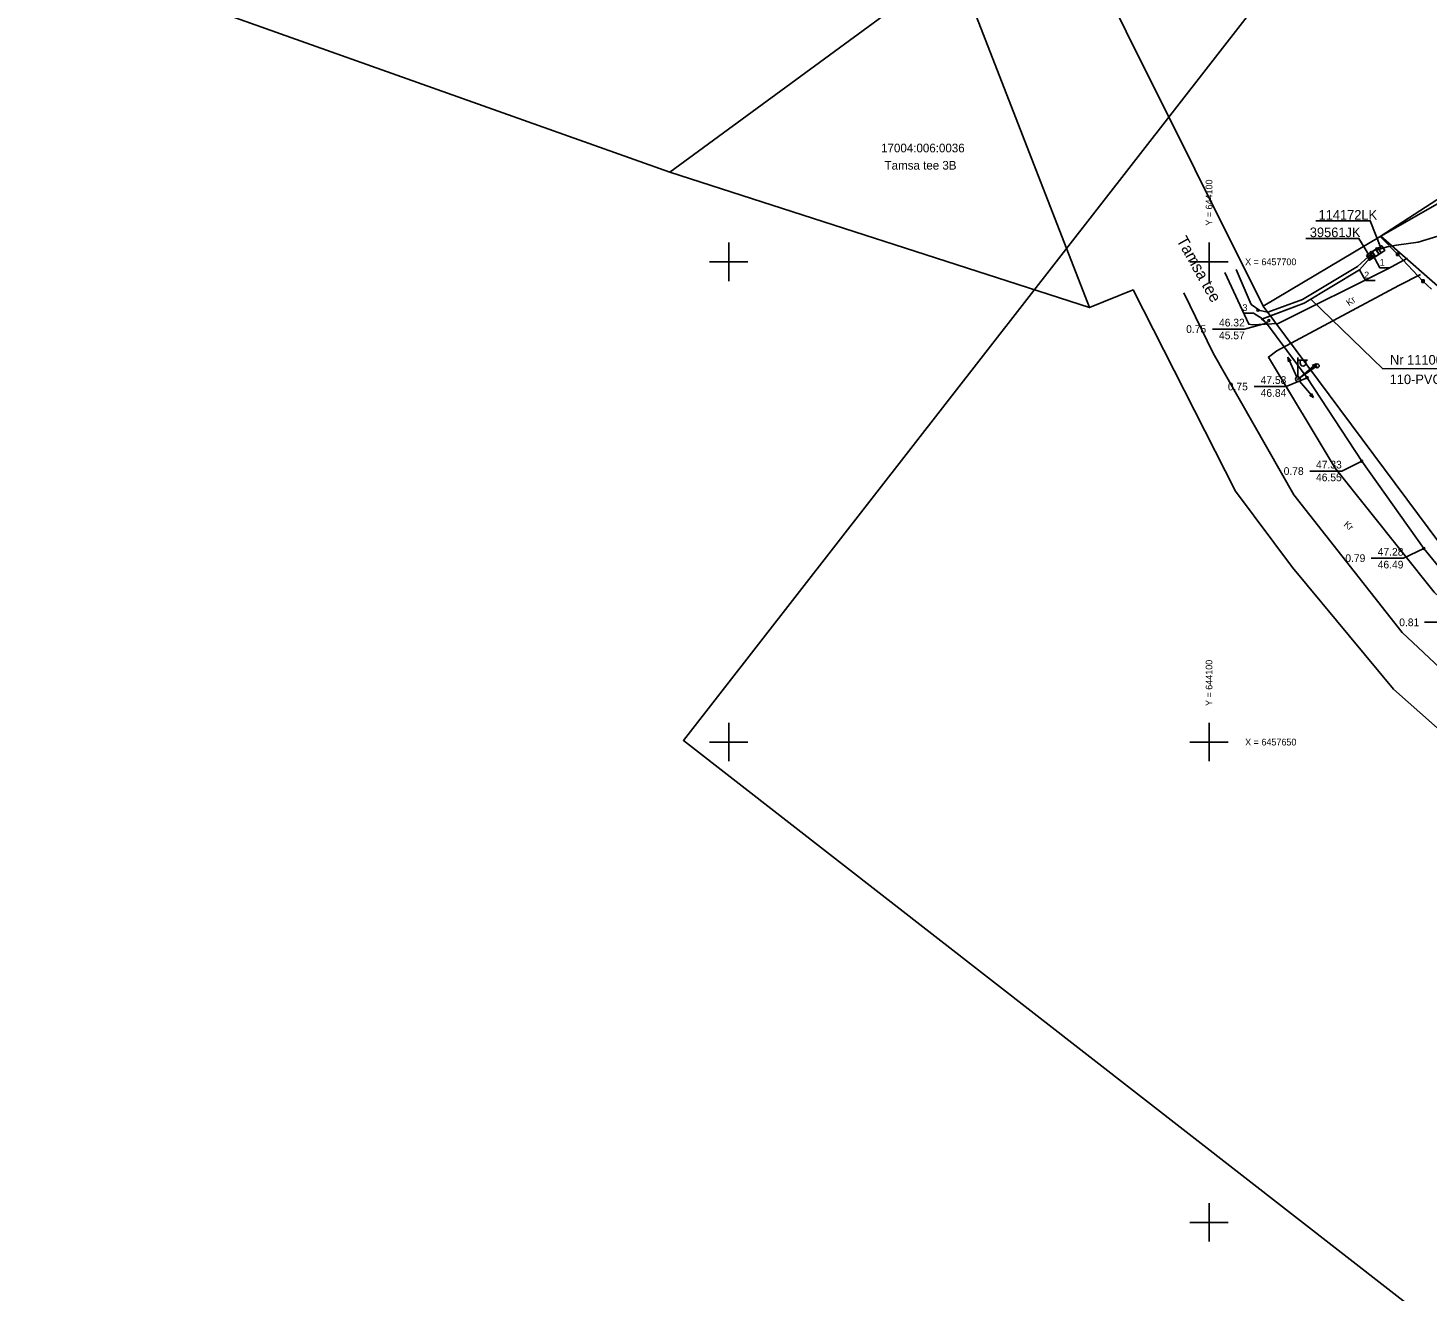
# Model space of a CAD drawing. Extents: x 643977 to 644381, y 6457457 to 6457867.
# Drawn here: x 643977.1 to 644122.8, y 6457592.9 to 6457724.3 of the extents above; entities that cross this region are included whole.
import ezdxf

# ---------------------------------------------------------------- set-up
doc = ezdxf.new("R2010")
doc.units = 0
for name, color, linetype in [('ABIJOONIS', 7, 'Continuous'), ('AED', 7, 'Continuous'), ('MOOTMPUNKT', 7, 'Continuous'), ('MPKAABEL', 7, 'Continuous'), ('MPOHULIIN', 7, 'Continuous'), ('PIIR', 7, 'Continuous'), ('POST', 7, 'Continuous'), ('TEE', 7, 'Continuous'), ('VORK', 7, 'Continuous'), ('VORMISTUS', 7, 'Continuous')]:
    doc.layers.add(name, color=color, linetype=linetype)

msp = doc.modelspace()

# ---------------------------------------------------------------- linework, layer by layer
at = {"layer": 'ABIJOONIS'}
for points in [[(644117.04, 6457700.73), (644117.77, 6457699.38), (644118.77, 6457699.38)], [(644115.67, 6457699.15), (644116.3, 6457698.05), (644117.3, 6457698.05)], [(644105.57, 6457694.06), (644104.63, 6457694.64), (644103.63, 6457694.64)]]:
    msp.add_lwpolyline(points, dxfattribs=at)
at = {"layer": 'AED'}
for p, q in [((644119.52, 6457700.9), (644119.52, 6457700.65)), ((644119.52, 6457700.9), (644119.77, 6457700.9)), ((644119.77, 6457700.9), (644119.77, 6457700.65)), ((644119.52, 6457700.65), (644119.77, 6457700.65)), ((644122.15, 6457698.11), (644122.15, 6457697.86)), ((644122.15, 6457698.11), (644122.4, 6457698.11)), ((644122.15, 6457697.86), (644122.4, 6457697.86)), ((644122.4, 6457698.11), (644122.4, 6457697.86))]:
    msp.add_line(p, q, dxfattribs=at)
msp.add_lwpolyline([(644130.68, 6457710.97), (644117.82, 6457702.64), (644119.64, 6457700.77), (644122.27, 6457697.99), (644123.17, 6457697.16)], dxfattribs=at)
at = {"layer": 'MOOTMPUNKT'}
for centre in [(644116.88, 6457700.98), (644117.48, 6457701.36), (644116.66, 6457700.53), (644116.86, 6457700.52), (644105.08, 6457694.98), (644105.98, 6457693.61), (644106.23, 6457693.88), (644110.22, 6457687.94), (644115.89, 6457679.24), (644122.37, 6457670.16)]:
    msp.add_circle(centre, 0.1, dxfattribs=at)
at = {"layer": 'MPKAABEL'}
for points in [[(644117.56, 6457701.26), (644118.53, 6457701.57), (644119.51, 6457701.72), (644121.77, 6457702.04), (644126.68, 6457703.53), (644132.24, 6457703.6), (644137.78, 6457703.72), (644141.28, 6457703.01), (644143.77, 6457703.42), (644146.25, 6457704.61), (644147.33, 6457704.32), (644148.9, 6457702.67)], [(644116.98, 6457700.9), (644115.46, 6457699.5), (644109.74, 6457696.08), (644106.12, 6457694.75), (644105.28, 6457694.93), (644104.37, 6457695.56), (644102.81, 6457699.21)], [(644170.75, 6457632.71), (644170.64, 6457632.25), (644170.59, 6457631.82), (644170.29, 6457631.6), (644170.08, 6457631.62), (644162.86, 6457636.99), (644154.53, 6457643.4), (644152.81, 6457644.9), (644145.85, 6457649.47), (644136.59, 6457656.84), (644127.81, 6457663.51), (644122.37, 6457670.16), (644115.89, 6457679.24), (644110.22, 6457687.94), (644105.98, 6457693.61), (644105.49, 6457694.03), (644109.92, 6457695.7), (644115.67, 6457699.15), (644117.04, 6457700.73)], [(644105.57, 6457694.06), (644109.92, 6457695.7), (644115.67, 6457699.15), (644116.72, 6457700.35)], [(644148.31, 6457688.88), (644118.1, 6457688.86), (644110.61, 6457696.12)], [(644105.98, 6457693.61), (644103.7, 6457693), (644100.37, 6457693)], [(644170.75, 6457632.71), (644170.64, 6457632.25), (644170.59, 6457631.82), (644170.29, 6457631.6), (644170.08, 6457631.62), (644162.86, 6457636.99), (644154.53, 6457643.4), (644152.81, 6457644.9), (644145.85, 6457649.47), (644136.59, 6457656.84), (644127.81, 6457663.51), (644122.37, 6457670.16), (644115.89, 6457679.24), (644110.22, 6457687.94), (644105.98, 6457693.61), (644105.57, 6457694.06)], [(644110.22, 6457687.94), (644108.04, 6457687.02), (644104.71, 6457687.02)], [(644115.89, 6457679.24), (644113.81, 6457678.22), (644110.48, 6457678.22)], [(644122.37, 6457670.16), (644120.23, 6457669.15), (644116.89, 6457669.15)], [(644127.81, 6457663.51), (644125.76, 6457662.47), (644122.43, 6457662.47)]]:
    msp.add_lwpolyline(points, dxfattribs=at)
at = {"layer": 'MPOHULIIN'}
for p, q in [((644108.22, 6457690.06), (644108.27, 6457689.58)), ((644108.22, 6457690.06), (644108.54, 6457689.71)), ((644109.15, 6457688.01), (644108.22, 6457690.06)), ((644109.45, 6457687.94), (644111.17, 6457689.38)), ((644111.17, 6457689.38), (644110.73, 6457689.21)), ((644111.17, 6457689.38), (644110.92, 6457688.98)), ((644109.41, 6457687.59), (644110.86, 6457685.86)), ((644110.86, 6457685.86), (644110.45, 6457686.11)), ((644110.86, 6457685.86), (644110.68, 6457686.3))]:
    msp.add_line(p, q, dxfattribs=at)
at = {"layer": 'PIIR'}
for points in [[(643989.66, 6457760.08), (643987.33, 6457763.78), (643977.05, 6457733.09), (644043.85, 6457709.33), (644073.59, 6457731.16), (644069.76, 6457744.43), (644054.5, 6457738.54), (644041.41, 6457742.89)], [(644084.27, 6457738.29), (644105.62, 6457695.4), (644117.87, 6457702.68), (644141.47, 6457716.14), (644166.4, 6457723.98), (644161.44, 6457753.91), (644160.79, 6457756.77), (644152.83, 6457754.95), (644133.56, 6457751.83), (644087.35, 6457749.32), (644082.35, 6457742.69)], [(644073.59, 6457731.16), (644043.85, 6457709.33), (644087.56, 6457695.23)], [(644141.47, 6457716.14), (644117.87, 6457702.68), (644155.89, 6457669.35), (644185.98, 6457698.94), (644166.4, 6457723.98)]]:
    msp.add_lwpolyline(points, close=True, dxfattribs=at)
for points in [[(644128.57, 6457664.58), (644105.62, 6457695.4), (644084.27, 6457738.29)], [(644073.59, 6457731.16), (644087.56, 6457695.23), (644092.09, 6457697.08), (644102.74, 6457676.12), (644108.68, 6457668.18), (644119.21, 6457655.5), (644137.18, 6457639.57)]]:
    msp.add_lwpolyline(points, dxfattribs=at)
at = {"layer": 'POST'}
for p, q in [((644116.77, 6457700.91), (644117.09, 6457700.41)), ((644116.99, 6457701.06), (644117.32, 6457700.56)), ((644117.37, 6457701.28), (644117.7, 6457700.78)), ((644117.6, 6457701.43), (644117.92, 6457700.93)), ((644109.25, 6457688.03), (644109.25, 6457690.03)), ((644109.25, 6457689.78), (644110.25, 6457689.78)), ((644111.27, 6457689.17), (644109.25, 6457687.78)), ((644109.48, 6457689.46), (644109.48, 6457689.78)), ((644110.09, 6457689.46), (644110.09, 6457689.78))]:
    msp.add_line(p, q, dxfattribs=at)
for points in [[(644111.12, 6457704.28), (644116.79, 6457704.28), (644117.88, 6457701.46)], [(644116.64, 6457700.73), (644115.6, 6457702.44), (644110.08, 6457702.44)]]:
    msp.add_lwpolyline(points, dxfattribs=at)
for points in [[(644116.38, 6457700.66), (644117.38, 6457701.31), (644117.71, 6457700.81), (644116.71, 6457700.16)], [(644116.98, 6457701.03), (644117.98, 6457701.68), (644118.31, 6457701.18), (644117.31, 6457700.53)]]:
    msp.add_lwpolyline(points, close=True, dxfattribs=at)
for centre, radius in [((644111.27, 6457689.17), 0.2), ((644109.25, 6457687.78), 0.25), ((644109.25, 6457687.78), 0.0234)]:
    msp.add_circle(centre, radius, dxfattribs=at)
msp.add_arc((644109.79, 6457689.46), 0.306, 180, 0, dxfattribs=at)
at = {"layer": 'TEE'}
for points in [[(644120.67, 6457700.39), (644118.61, 6457699.27), (644107.2, 6457693.59), (644104.51, 6457693.44)], [(644104.51, 6457693.44), (644104.14, 6457693.5), (644101.64, 6457698.88)], [(644146.19, 6457645.77), (644136.9, 6457653.15), (644123.42, 6457665.62), (644113.13, 6457678.52), (644106.19, 6457690.08), (644107.06, 6457690.75), (644119.77, 6457697.52), (644122.01, 6457698.68)], [(644097.36, 6457696.77), (644100.44, 6457690.48), (644108.83, 6457675.73), (644120.12, 6457661.42), (644132.97, 6457649.32), (644147.71, 6457637.83), (644162.19, 6457626.8)]]:
    msp.add_lwpolyline(points, dxfattribs=at)
at = {"layer": 'VORK'}
for p, q in [((644050, 6457702), (644050, 6457698)), ((644100, 6457702), (644100, 6457698)), ((644048, 6457700), (644052, 6457700)), ((644098, 6457700), (644102, 6457700)), ((644050, 6457652), (644050, 6457648)), ((644100, 6457652), (644100, 6457648)), ((644048, 6457650), (644052, 6457650)), ((644098, 6457650), (644102, 6457650)), ((644100, 6457602), (644100, 6457598)), ((644098, 6457600), (644102, 6457600))]:
    msp.add_line(p, q, dxfattribs=at)
at = {"layer": 'VORMISTUS'}
msp.add_lwpolyline([(644374.21, 6457572.35), (644287.82, 6457461.37), (644045.28, 6457650.18), (644131.67, 6457761.15)], close=True, dxfattribs=at)

# ---------------------------------------------------------------- texts
at = {"layer": 'ABIJOONIS'}
for s, p in [(' 1', (644117.5, 6457699.59)), (' 2', (644115.89, 6457698.27)), (' 3', (644103.22, 6457694.88))]:
    msp.add_text(s, height=0.7, dxfattribs=at).set_placement(p)
at = {"layer": 'MPKAABEL'}
for s, height, p in [('0.75', 0.8, (644097.62, 6457692.6)), ('46.32', 0.8, (644101.04, 6457693.27)), ('45.57', 0.8, (644101.04, 6457691.94)), ('Nr 11100 39561JK-40781JK AXPK4x120 L=105,9m', 1, (644118.84, 6457689.3)), ('47.58', 0.8, (644105.37, 6457687.29)), ('110-PVC kaitsetoru L=13,0m', 1, (644118.8, 6457687.27)), ('0.75', 0.8, (644101.96, 6457686.62)), ('46.84', 0.8, (644105.37, 6457685.95)), ('47.33', 0.8, (644111.14, 6457678.49)), ('0.78', 0.8, (644107.77, 6457677.82)), ('46.55', 0.8, (644111.14, 6457677.16)), ('47.28', 0.8, (644117.56, 6457669.41)), ('0.79', 0.8, (644114.19, 6457668.75)), ('46.49', 0.8, (644117.56, 6457668.08)), ('0.81', 0.8, (644119.8, 6457662.07))]:
    msp.add_text(s, height=height, dxfattribs=at).set_placement(p)
at = {"layer": 'PIIR'}
for s, p in [('17004:006:0036', (644065.86, 6457711.4)), ('Tamsa tee 3B', (644066.22, 6457709.6))]:
    msp.add_text(s, height=0.9, dxfattribs=at).set_placement(p)
at = {"layer": 'POST'}
for s, p in [('114172LK', (644111.4, 6457704.39)), ('39561JK', (644110.49, 6457702.57))]:
    msp.add_text(s, height=1, dxfattribs=at).set_placement(p)
at = {"layer": 'TEE'}
for s, height, rotation, p in [('Tamsa tee', 1.2, 299.3244, (644096.58, 6457702.26)), ('Kr', 0.7, 35.7634, (644114.58, 6457695.35)), ('Kr', 0.7, 320.0006, (644113.96, 6457672.56))]:
    msp.add_text(s, height=height, rotation=rotation, dxfattribs=at).set_placement(p)
at = {"layer": 'VORK'}
for p in [(644100.35, 6457703.5), (644100.35, 6457653.5)]:
    msp.add_text(' Y = 644100', height=0.7, rotation=90, dxfattribs=at).set_placement(p)
for s, p in [(' X = 6457700', (644103.5, 6457699.65)), (' X = 6457650', (644103.5, 6457649.65))]:
    msp.add_text(s, height=0.7, dxfattribs=at).set_placement(p)

doc.saveas('drawing.dxf')
